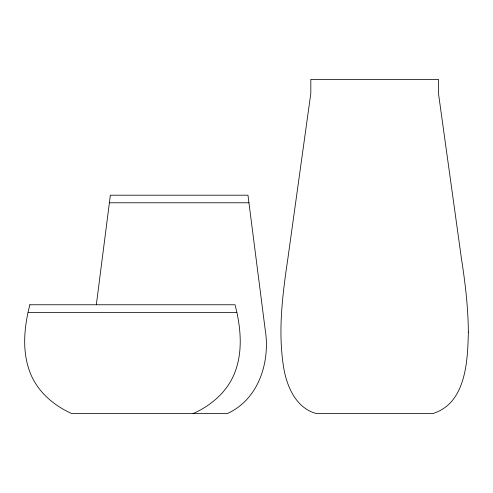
<?xml version="1.0" encoding="UTF-8"?>
<svg xmlns="http://www.w3.org/2000/svg" width="493" height="493" viewBox="0 0 493 493"><rect width="100%" height="100%" fill="white"/><g stroke="black" fill="none" stroke-linecap="round" stroke-linejoin="round"><path stroke-width="0.74" d="M96.345 304.705L110.364 195.191L247.973 195.191L265.111 329.041C270.552 361.338 258.973 399.392 227.181 413.621L71.904 413.621C53.527 405.523 37.104 391.294 29.931 372.153C22.703 353.185 23.824 332.202 27.965 312.673M193.003 413.621C211.38 405.523 227.803 391.294 234.976 372.153C242.205 353.185 241.083 332.202 236.942 312.673M109.397 202.789L248.947 202.789M468.35 332.116C467.691 360.95 466.101 403.465 432.589 413.621L316.709 413.621C296.422 408.524 286.944 387.017 283.765 368.172C277.732 331.9 282.477 294.913 287.826 258.868L310.818 93.442L310.818 79.379L438.48 79.379L438.48 93.442L461.473 258.868C465.275 283.105 468.165 307.552 468.35 332.116M29.839 304.766L28.033 312.365L236.874 312.365L235.069 304.766L29.839 304.766"/></g></svg>
